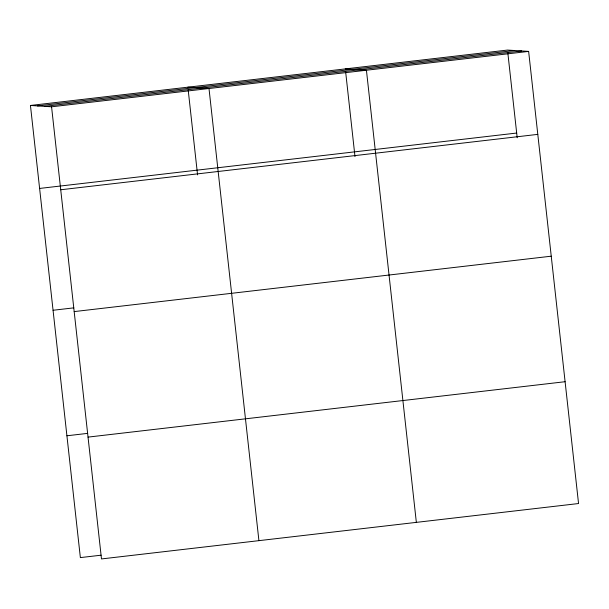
<?xml version="1.0" encoding="UTF-8"?>
<svg xmlns="http://www.w3.org/2000/svg" width="609" height="609" viewBox="0 0 609 609"><rect width="100%" height="100%" fill="white"/><g stroke="black" fill="none" stroke-linecap="round" stroke-linejoin="round"><path stroke-width="0.91" d="M30.45 105.464L507.518 50.067L528.635 51.4L578.55 503.536L101.482 558.933L51.567 106.796L30.45 105.464L80.365 557.6L101.109 555.195M37.415 105.905L514.483 50.509M44.594 106.354L521.662 50.958M51.567 106.796L528.635 51.4M39.608 188.44L516.676 133.044M60.725 189.772L537.793 134.368M53.059 310.263L73.803 307.857M74.176 311.595L551.244 256.191M66.914 435.778L87.658 433.372M88.031 437.11L565.099 381.714M345.318 68.901L366.428 70.233L416.35 522.37M187.884 87.186L209.001 88.511L258.916 540.647M507.83 52.899L517.201 137.763M345.63 71.733L354.994 156.597M188.196 90.01L197.567 174.882"/></g></svg>
